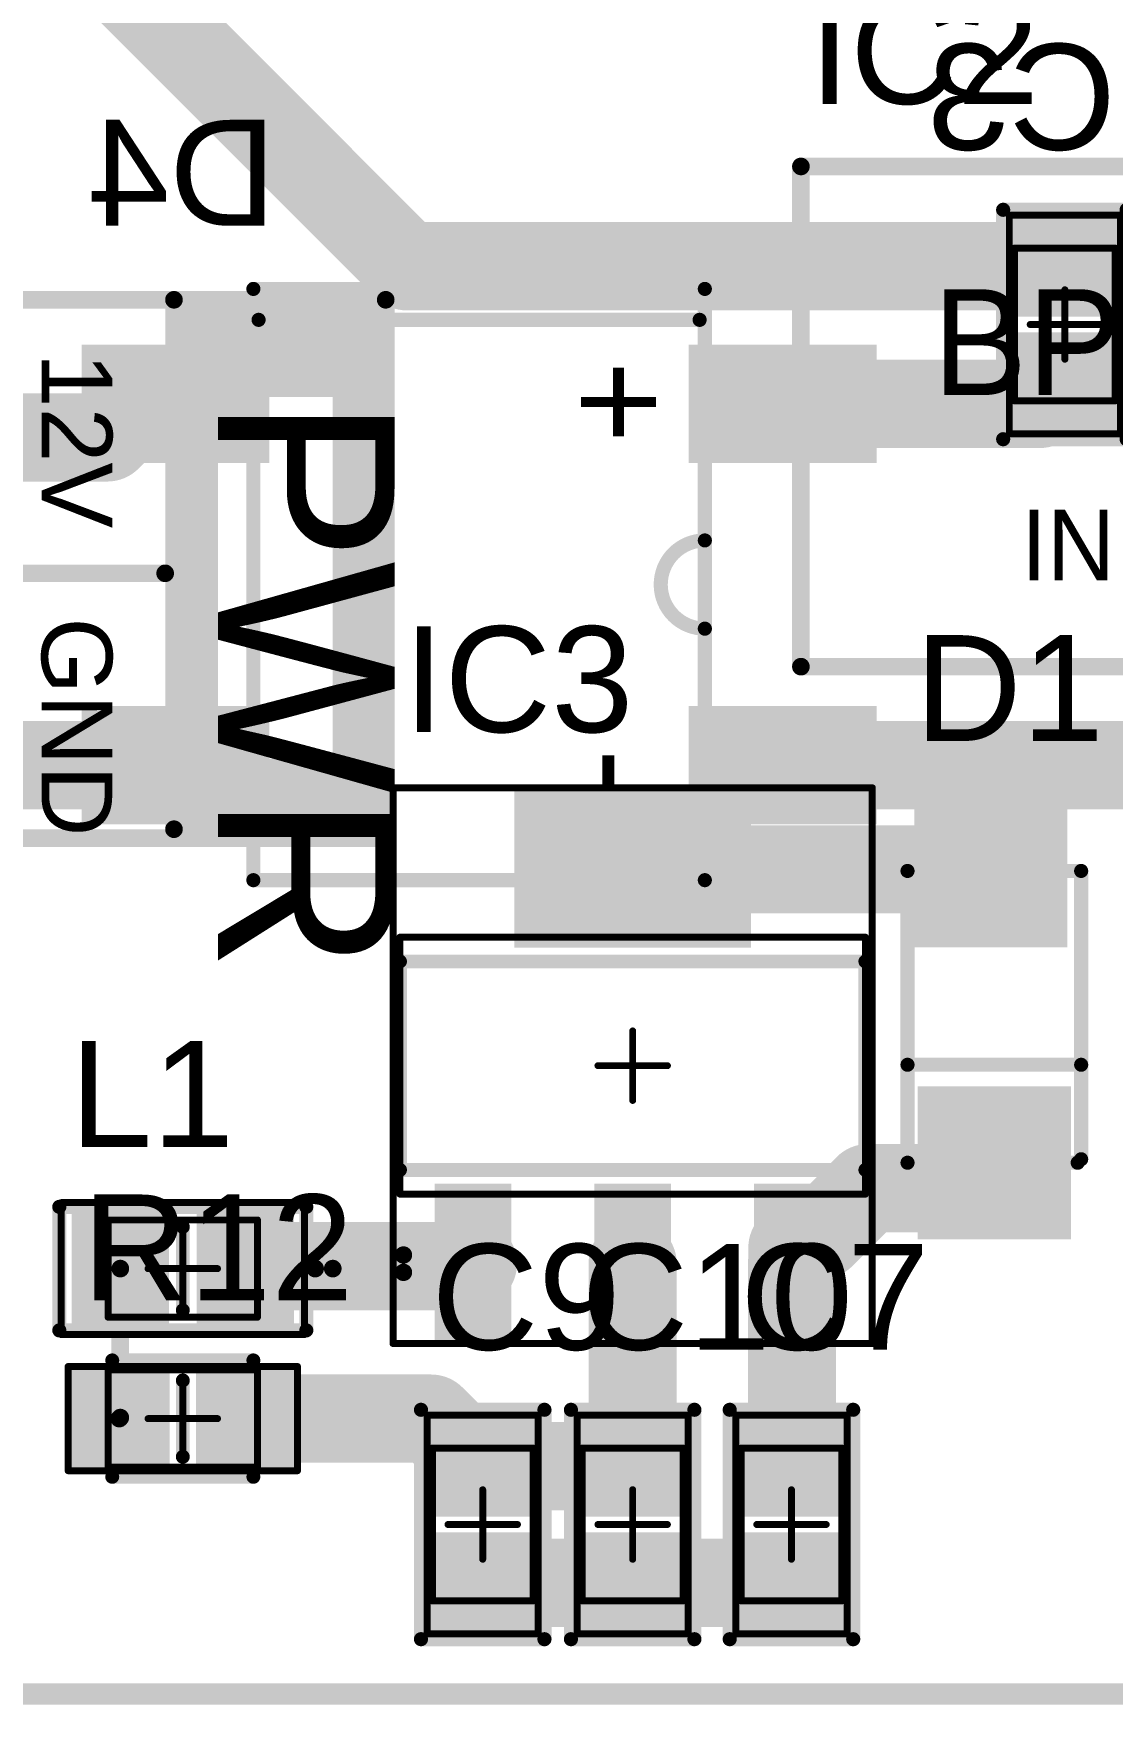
# Model space of a CAD drawing. Header units: millimetres. Extents: x 0.82 to 4.9, y 1.18 to 4.75.
# Drawn here: x 1.295 to 1.907, y 1.373 to 2.32 of the extents above; entities that cross this region are included whole.
import ezdxf

# ---------------------------------------------------------------- set-up
doc = ezdxf.new("R2010")
doc.units = ezdxf.units.MM
doc.header["$MEASUREMENT"] = 0
for name, color, linetype in [('BottomLayer', 5, 'Continuous'), ('BottomOverlay', 54, 'Continuous'), ('BottomPaste', 16, 'Continuous'), ('BottomSolder', 6, 'Continuous'), ('Mechanical1', 6, 'Continuous'), ('Mechanical13', 56, 'Continuous'), ('Mechanical15', 56, 'Continuous'), ('MultiLayer', 9, 'Continuous'), ('PadHoleLayer', 156, 'Continuous'), ('TopLayer', 1, 'Continuous'), ('TopOverlay', 2, 'Continuous'), ('TopPaste', 8, 'Continuous'), ('TopSolder', 216, 'Continuous')]:
    doc.layers.add(name, color=color, linetype=linetype)
doc.styles.add('Arial', font='arial.ttf', dxfattribs={"height": 0.2})

# ---------------------------------------------------------------- blocks, each defined once
blk = doc.blocks.new('DF1504S_B_2')
at = {"layer": 'BottomLayer'}
for points in [[(-0.07283, 0.12283), (-0.13189, 0.12283), (-0.13189, 0.22126), (-0.07283, 0.22126)], [(0.13189, 0.12283), (0.07283, 0.12283), (0.07283, 0.22126), (0.13189, 0.22126)], [(-0.07283, -0.22126), (-0.13189, -0.22126), (-0.13189, -0.12283), (-0.07283, -0.12283)], [(0.13189, -0.22126), (0.07283, -0.22126), (0.07283, -0.12283), (0.13189, -0.12283)]]:
    blk.add_hatch(color=5, dxfattribs=at).paths.add_polyline_path(points)
at = {"layer": 'BottomPaste'}
for points in [[(-0.07283, 0.12283), (-0.13189, 0.12283), (-0.13189, 0.22126), (-0.07283, 0.22126)], [(0.13189, 0.12283), (0.07283, 0.12283), (0.07283, 0.22126), (0.13189, 0.22126)], [(-0.07283, -0.22126), (-0.13189, -0.22126), (-0.13189, -0.12283), (-0.07283, -0.12283)], [(0.13189, -0.22126), (0.07283, -0.22126), (0.07283, -0.12283), (0.13189, -0.12283)]]:
    blk.add_hatch(color=16, dxfattribs=at).paths.add_polyline_path(points)
at = {"layer": 'BottomSolder'}
for points in [[(-0.06883, 0.11883), (-0.13589, 0.11883), (-0.13589, 0.22526), (-0.06883, 0.22526)], [(0.13589, 0.11883), (0.06883, 0.11883), (0.06883, 0.22526), (0.13589, 0.22526)], [(-0.06883, -0.22526), (-0.13589, -0.22526), (-0.13589, -0.11883), (-0.06883, -0.11883)], [(0.13589, -0.22526), (0.06883, -0.22526), (0.06883, -0.11883), (0.13589, -0.11883)]]:
    blk.add_hatch(color=6, dxfattribs=at).paths.add_polyline_path(points)
at = {"layer": 'BottomOverlay', "const_width": 0.008}
for points in [[(-0.16752, 0.12795), (0.16752, 0.12795)], [(-0.16752, 0.12795), (-0.16752, -0.12795)], [(0.15, 0.125), (0.15, -0.125)], [(0.16752, 0.12795), (0.16752, -0.12795)], [(-0.16752, -0.12795), (0.16752, -0.12795)]]:
    blk.add_lwpolyline(points, dxfattribs=at)
at = {"layer": 'BottomOverlay', "const_width": 0.004}
for points in [[(-0.16952, 0.12795, 1), (-0.16552, 0.12795, 1)], [(-0.16952, 0.12795, 1), (-0.16552, 0.12795, 1)], [(0.148, 0.125, 1), (0.152, 0.125, 1)], [(0.16552, 0.12795, 1), (0.16952, 0.12795, 1)], [(0.16552, 0.12795, 1), (0.16952, 0.12795, 1)], [(0.148, -0.125, 1), (0.152, -0.125, 1)], [(-0.16952, -0.12795, 1), (-0.16552, -0.12795, 1)], [(-0.16952, -0.12795, 1), (-0.16552, -0.12795, 1)], [(-0.027, -0.12795, 1), (-0.023, -0.12795, 1)], [(0.023, -0.12795, 1), (0.027, -0.12795, 1)], [(0.16552, -0.12795, 1), (0.16952, -0.12795, 1)], [(0.16552, -0.12795, 1), (0.16952, -0.12795, 1)]]:
    blk.add_lwpolyline(points, format="xyb", close=True, dxfattribs=at)
at = {"layer": 'BottomOverlay', "const_width": 0.008}
blk.add_lwpolyline([(-0.025, -0.12795, -1), (0.025, -0.12795)], format="xyb", dxfattribs=at)
at = {"layer": 'BottomOverlay', "text_generation_flag": 2}
for s, p in [('+', (0.08, -0.05)), ('-', (-0.12, -0.05001))]:
    blk.add_text(s, height=0.06, rotation=180, dxfattribs=at).set_placement(p)
blk = doc.blocks.new('6_0805_L_27')
at = {"layer": 'TopLayer'}
for points in [[(-0.06061, -0.02559), (-0.06061, 0.02559), (-0.01139, 0.02559), (-0.01139, -0.02559)], [(0.01139, -0.02559), (0.01139, 0.02559), (0.06061, 0.02559), (0.06061, -0.02559)]]:
    blk.add_hatch(color=1, dxfattribs=at).paths.add_polyline_path(points)
at = {"layer": 'TopPaste'}
for points in [[(-0.06061, -0.02559), (-0.06061, 0.02559), (-0.01139, 0.02559), (-0.01139, -0.02559)], [(0.01139, -0.02559), (0.01139, 0.02559), (0.06061, 0.02559), (0.06061, -0.02559)]]:
    blk.add_hatch(color=8, dxfattribs=at).paths.add_polyline_path(points)
at = {"layer": 'TopSolder'}
for points in [[(-0.06461, -0.02959), (-0.06461, 0.02959), (-0.00739, 0.02959), (-0.00739, -0.02959)], [(0.00739, -0.02959), (0.00739, 0.02959), (0.06461, 0.02959), (0.06461, -0.02959)]]:
    blk.add_hatch(color=216, dxfattribs=at).paths.add_polyline_path(points)
at = {"layer": 'Mechanical1', "const_width": 0.00394}
for points in [[(-0.04232, -0.02756), (-0.04232, 0.02756)], [(-0.04232, 0.02756), (0.04232, 0.02756)], [(0.04232, -0.02756), (0.04232, 0.02756)], [(-0.04232, -0.02756), (0.04232, -0.02756)]]:
    blk.add_lwpolyline(points, dxfattribs=at)
at = {"layer": 'Mechanical1', "const_width": 0.00197}
for points in [[(-0.04331, 0.02756, 1), (-0.04134, 0.02756, 1)], [(-0.04331, 0.02756, 1), (-0.04134, 0.02756, 1)], [(0.04134, 0.02756, 1), (0.04331, 0.02756, 1)], [(0.04134, 0.02756, 1), (0.04331, 0.02756, 1)], [(-0.04331, -0.02756, 1), (-0.04134, -0.02756, 1)], [(-0.04331, -0.02756, 1), (-0.04134, -0.02756, 1)], [(0.04134, -0.02756, 1), (0.04331, -0.02756, 1)], [(0.04134, -0.02756, 1), (0.04331, -0.02756, 1)]]:
    blk.add_lwpolyline(points, format="xyb", close=True, dxfattribs=at)
at = {"layer": 'Mechanical15', "const_width": 0.00394}
for points in [[(-0.065, -0.02953), (-0.065, 0.02953)], [(-0.065, 0.02953), (0.065, 0.02953)], [(0.065, -0.02953), (0.065, 0.02953)], [(0, -0.01968), (0, 0.01969)], [(-0.01968, 0), (0.01969, 0)], [(-0.065, -0.02953), (0.065, -0.02953)]]:
    blk.add_lwpolyline(points, dxfattribs=at)
at = {"layer": 'Mechanical15', "const_width": 0.00197}
for points in [[(-0.06598, 0.02953, 1), (-0.06402, 0.02953, 1)], [(-0.06598, 0.02953, 1), (-0.06402, 0.02953, 1)], [(0.06402, 0.02953, 1), (0.06598, 0.02953, 1)], [(0.06402, 0.02953, 1), (0.06598, 0.02953, 1)], [(-0.00098, 0.01969, 1), (0.00098, 0.01969, 1)], [(-0.02067, 0, 1), (-0.0187, 0, 1)], [(0.0187, 0, 1), (0.02067, 0, 1)], [(-0.00098, -0.01968, 1), (0.00098, -0.01968, 1)], [(-0.06598, -0.02953, 1), (-0.06402, -0.02953, 1)], [(-0.06598, -0.02953, 1), (-0.06402, -0.02953, 1)], [(0.06402, -0.02953, 1), (0.06598, -0.02953, 1)], [(0.06402, -0.02953, 1), (0.06598, -0.02953, 1)]]:
    blk.add_lwpolyline(points, format="xyb", close=True, dxfattribs=at)
at = {"layer": 'TopOverlay', "const_width": 0.00787}
for points in [[(-0.04, 0.033), (0.04, 0.033)], [(0, -0.02165), (0, 0.02165)], [(-0.04, -0.033), (0.04, -0.033)]]:
    blk.add_lwpolyline(points, dxfattribs=at)
at = {"layer": 'TopOverlay', "const_width": 0.00394}
for points in [[(-0.04197, 0.033, 1), (-0.03803, 0.033, 1)], [(0.03803, 0.033, 1), (0.04197, 0.033, 1)], [(-0.00197, 0.02165, 1), (0.00197, 0.02165, 1)], [(-0.00197, -0.02165, 1), (0.00197, -0.02165, 1)], [(-0.04197, -0.033, 1), (-0.03803, -0.033, 1)], [(0.03803, -0.033, 1), (0.04197, -0.033, 1)]]:
    blk.add_lwpolyline(points, format="xyb", close=True, dxfattribs=at)
blk = doc.blocks.new('0805_LED___RED_62')
at = {"layer": 'TopLayer'}
for points in [[(-0.05905, -0.02756), (-0.05905, 0.02756), (-0.01181, 0.02756), (-0.01181, -0.02756)], [(0.01181, -0.02756), (0.01181, 0.02756), (0.05906, 0.02756), (0.05906, -0.02756)]]:
    blk.add_hatch(color=1, dxfattribs=at).paths.add_polyline_path(points)
at = {"layer": 'TopPaste'}
for points in [[(-0.05905, -0.02756), (-0.05905, 0.02756), (-0.01181, 0.02756), (-0.01181, -0.02756)], [(0.01181, -0.02756), (0.01181, 0.02756), (0.05906, 0.02756), (0.05906, -0.02756)]]:
    blk.add_hatch(color=8, dxfattribs=at).paths.add_polyline_path(points)
at = {"layer": 'TopSolder'}
for points in [[(-0.06305, -0.03156), (-0.06305, 0.03156), (-0.00781, 0.03156), (-0.00781, -0.03156)], [(0.00781, -0.03156), (0.00781, 0.03156), (0.06306, 0.03156), (0.06306, -0.03156)]]:
    blk.add_hatch(color=216, dxfattribs=at).paths.add_polyline_path(points)
at = {"layer": 'Mechanical1', "const_width": 0.00394}
for points in [[(-0.04232, 0.02756), (0.04232, 0.02756)], [(-0.04232, -0.02756), (-0.04232, 0.02756)], [(0.04232, -0.02756), (0.04232, 0.02756)], [(-0.04232, -0.02756), (0.04232, -0.02756)]]:
    blk.add_lwpolyline(points, dxfattribs=at)
at = {"layer": 'Mechanical1', "const_width": 0.00197}
for points in [[(-0.04331, 0.02756, 1), (-0.04134, 0.02756, 1)], [(-0.04331, 0.02756, 1), (-0.04134, 0.02756, 1)], [(0.04134, 0.02756, 1), (0.04331, 0.02756, 1)], [(0.04134, 0.02756, 1), (0.04331, 0.02756, 1)], [(-0.04331, -0.02756, 1), (-0.04134, -0.02756, 1)], [(-0.04331, -0.02756, 1), (-0.04134, -0.02756, 1)], [(0.04134, -0.02756, 1), (0.04331, -0.02756, 1)], [(0.04134, -0.02756, 1), (0.04331, -0.02756, 1)]]:
    blk.add_lwpolyline(points, format="xyb", close=True, dxfattribs=at)
at = {"layer": 'Mechanical15', "const_width": 0.00394}
for points in [[(-0.0689, 0.0374), (0.0689, 0.0374)], [(-0.0689, -0.0374), (-0.0689, 0.0374)], [(0.0689, -0.0374), (0.0689, 0.0374)], [(0, -0.01968), (0, 0.01969)], [(-0.01968, 0), (0.01969, 0)], [(-0.0689, -0.0374), (0.0689, -0.0374)]]:
    blk.add_lwpolyline(points, dxfattribs=at)
at = {"layer": 'Mechanical15', "const_width": 0.00197}
for points in [[(-0.06988, 0.0374, 1), (-0.06791, 0.0374, 1)], [(-0.06988, 0.0374, 1), (-0.06791, 0.0374, 1)], [(0.06791, 0.0374, 1), (0.06988, 0.0374, 1)], [(0.06791, 0.0374, 1), (0.06988, 0.0374, 1)], [(-0.00098, 0.01969, 1), (0.00098, 0.01969, 1)], [(-0.02067, 0, 1), (-0.0187, 0, 1)], [(0.0187, 0, 1), (0.02067, 0, 1)], [(-0.00098, -0.01968, 1), (0.00098, -0.01968, 1)], [(-0.06988, -0.0374, 1), (-0.06791, -0.0374, 1)], [(-0.06988, -0.0374, 1), (-0.06791, -0.0374, 1)], [(0.06791, -0.0374, 1), (0.06988, -0.0374, 1)], [(0.06791, -0.0374, 1), (0.06988, -0.0374, 1)]]:
    blk.add_lwpolyline(points, format="xyb", close=True, dxfattribs=at)
at = {"layer": 'TopOverlay'}
for points, const_width in [([(-0.07, -0.035), (-0.07, 0.035)], 0.008), ([(-0.07, 0.035), (0.07, 0.035)], 0.008), ([(0.07, -0.035), (0.07, 0.035)], 0.008), ([(0, -0.02362), (0, 0.02362)], 0.00787), ([(-0.07, -0.035), (0.07, -0.035)], 0.008)]:
    blk.add_lwpolyline(points, dxfattribs=dict(at, const_width=const_width))
for points, const_width in [([(-0.072, 0.035, 1), (-0.068, 0.035, 1)], 0.004), ([(-0.072, 0.035, 1), (-0.068, 0.035, 1)], 0.004), ([(0.068, 0.035, 1), (0.072, 0.035, 1)], 0.004), ([(0.068, 0.035, 1), (0.072, 0.035, 1)], 0.004), ([(-0.00197, 0.02362, 1), (0.00197, 0.02362, 1)], 0.00394), ([(0.085, 0, 1), (0.075, 0, 1)], 0.01), ([(0.0725, 0, 1), (0.0775, 0, 1)], 0.005), ([(0.0825, 0, 1), (0.0875, 0, 1)], 0.005), ([(-0.00197, -0.02362, 1), (0.00197, -0.02362, 1)], 0.00394), ([(-0.072, -0.035, 1), (-0.068, -0.035, 1)], 0.004), ([(-0.072, -0.035, 1), (-0.068, -0.035, 1)], 0.004), ([(0.068, -0.035, 1), (0.072, -0.035, 1)], 0.004), ([(0.068, -0.035, 1), (0.072, -0.035, 1)], 0.004)]:
    blk.add_lwpolyline(points, format="xyb", close=True, dxfattribs=dict(at, const_width=const_width))
blk = doc.blocks.new('SOT223_L_70')
at = {"layer": 'TopLayer'}
for points in [[(-0.15354, 0.07284), (-0.15354, 0.10827), (-0.07087, 0.10827), (-0.07087, 0.07284)], [(0.07087, -0.06299), (0.07087, 0.06299), (0.15354, 0.06299), (0.15354, -0.06299)], [(-0.15354, -0.01772), (-0.15354, 0.01772), (-0.07087, 0.01772), (-0.07087, -0.01772)], [(-0.15354, -0.10827), (-0.15354, -0.07284), (-0.07087, -0.07284), (-0.07087, -0.10827)]]:
    blk.add_hatch(color=1, dxfattribs=at).paths.add_polyline_path(points)
at = {"layer": 'TopPaste'}
for points in [[(-0.15354, 0.07284), (-0.15354, 0.10827), (-0.07087, 0.10827), (-0.07087, 0.07284)], [(0.07087, -0.06299), (0.07087, 0.06299), (0.15354, 0.06299), (0.15354, -0.06299)], [(-0.15354, -0.01772), (-0.15354, 0.01772), (-0.07087, 0.01772), (-0.07087, -0.01772)], [(-0.15354, -0.10827), (-0.15354, -0.07284), (-0.07087, -0.07284), (-0.07087, -0.10827)]]:
    blk.add_hatch(color=8, dxfattribs=at).paths.add_polyline_path(points)
at = {"layer": 'TopSolder'}
for points in [[(-0.15754, 0.06884), (-0.15754, 0.11227), (-0.06687, 0.11227), (-0.06687, 0.06884)], [(0.06687, -0.06699), (0.06687, 0.06699), (0.15754, 0.06699), (0.15754, -0.06699)], [(-0.15754, -0.02172), (-0.15754, 0.02172), (-0.06687, 0.02172), (-0.06687, -0.02172)], [(-0.15754, -0.11227), (-0.15754, -0.06884), (-0.06687, -0.06884), (-0.06687, -0.11227)]]:
    blk.add_hatch(color=216, dxfattribs=at).paths.add_polyline_path(points)
at = {"layer": 'Mechanical13', "const_width": 0.00394}
for points in [[(-0.07283, 0.13189), (-0.07283, -0.13189)], [(-0.07283, 0.13189), (0.07283, 0.13189)], [(0.07283, 0.13189), (0.07283, -0.13189)], [(-0.07283, -0.13189), (0.07283, -0.13189)]]:
    blk.add_lwpolyline(points, dxfattribs=at)
at = {"layer": 'Mechanical13', "const_width": 0.00197}
for points in [[(-0.07382, 0.13189, 1), (-0.07185, 0.13189, 1)], [(-0.07382, 0.13189, 1), (-0.07185, 0.13189, 1)], [(0.07185, 0.13189, 1), (0.07382, 0.13189, 1)], [(0.07185, 0.13189, 1), (0.07382, 0.13189, 1)], [(-0.07382, -0.13189, 1), (-0.07185, -0.13189, 1)], [(-0.07382, -0.13189, 1), (-0.07185, -0.13189, 1)], [(0.07185, -0.13189, 1), (0.07382, -0.13189, 1)], [(0.07185, -0.13189, 1), (0.07382, -0.13189, 1)]]:
    blk.add_lwpolyline(points, format="xyb", close=True, dxfattribs=at)
at = {"layer": 'Mechanical15', "const_width": 0.00394}
for points in [[(-0.15748, 0.13583), (-0.15748, -0.13583)], [(-0.15748, 0.13583), (0.15748, 0.13583)], [(0.15748, 0.13583), (0.15748, -0.13583)], [(0, 0.01969), (0, -0.01969)], [(-0.01968, 0), (0.01969, 0)], [(-0.15748, -0.13583), (0.15748, -0.13583)]]:
    blk.add_lwpolyline(points, dxfattribs=at)
at = {"layer": 'Mechanical15', "const_width": 0.00197}
for points in [[(-0.15846, 0.13583, 1), (-0.1565, 0.13583, 1)], [(-0.15846, 0.13583, 1), (-0.1565, 0.13583, 1)], [(0.1565, 0.13583, 1), (0.15846, 0.13583, 1)], [(0.1565, 0.13583, 1), (0.15846, 0.13583, 1)], [(-0.00098, 0.01969, 1), (0.00098, 0.01969, 1)], [(-0.02067, 0, 1), (-0.0187, 0, 1)], [(0.0187, 0, 1), (0.02067, 0, 1)], [(-0.00098, -0.01969, 1), (0.00098, -0.01969, 1)], [(-0.15846, -0.13583, 1), (-0.1565, -0.13583, 1)], [(-0.15846, -0.13583, 1), (-0.1565, -0.13583, 1)], [(0.1565, -0.13583, 1), (0.15846, -0.13583, 1)], [(0.1565, -0.13583, 1), (0.15846, -0.13583, 1)]]:
    blk.add_lwpolyline(points, format="xyb", close=True, dxfattribs=at)
at = {"layer": 'TopOverlay'}
for points, const_width in [([(-0.10728, 0.12992, 1), (-0.11713, 0.12992, 1)], 0.00984), ([(-0.11959, 0.12992, 1), (-0.11467, 0.12992, 1)], 0.00492), ([(-0.10974, 0.12992, 1), (-0.10482, 0.12992, 1)], 0.00492), ([(-0.06102, 0.13189, 1), (-0.05709, 0.13189, 1)], 0.00394), ([(-0.06102, 0.13189, 1), (-0.05709, 0.13189, 1)], 0.00394), ([(0.05709, 0.13189, 1), (0.06102, 0.13189, 1)], 0.00394), ([(0.05709, 0.13189, 1), (0.06102, 0.13189, 1)], 0.00394), ([(-0.06102, -0.13189, 1), (-0.05709, -0.13189, 1)], 0.00394), ([(-0.06102, -0.13189, 1), (-0.05709, -0.13189, 1)], 0.00394), ([(0.05709, -0.13189, 1), (0.06102, -0.13189, 1)], 0.00394), ([(0.05709, -0.13189, 1), (0.06102, -0.13189, 1)], 0.00394)]:
    blk.add_lwpolyline(points, format="xyb", close=True, dxfattribs=dict(at, const_width=const_width))
at = {"layer": 'TopOverlay', "const_width": 0.00787}
for points in [[(-0.05906, 0.13189), (-0.05906, -0.13189)], [(-0.05906, 0.13189), (0.05906, 0.13189)], [(0.05906, 0.13189), (0.05906, -0.13189)], [(-0.05906, -0.13189), (0.05906, -0.13189)]]:
    blk.add_lwpolyline(points, dxfattribs=at)
blk = doc.blocks.new('BP5293_50_S_71')
at = {"layer": 'BottomLayer'}
h = blk.add_hatch(color=5, dxfattribs=at)
edge = h.paths.add_edge_path()
edge.add_arc((-0.00001, 0), 0.027559, 0, 360)
h = blk.add_hatch(color=5, dxfattribs=at)
edge = h.paths.add_edge_path()
edge.add_arc((0.1, 0), 0.027559, 0, 360)
h = blk.add_hatch(color=5, dxfattribs=at)
edge = h.paths.add_edge_path()
edge.add_arc((0.2, 0), 0.027559, 0, 360)
at = {"layer": 'BottomSolder'}
h = blk.add_hatch(color=6, dxfattribs=at)
edge = h.paths.add_edge_path()
edge.add_arc((-0.00001, 0), 0.031559, 0, 360)
h = blk.add_hatch(color=6, dxfattribs=at)
edge = h.paths.add_edge_path()
edge.add_arc((0.1, 0), 0.031559, 0, 360)
h = blk.add_hatch(color=6, dxfattribs=at)
edge = h.paths.add_edge_path()
edge.add_arc((0.2, 0), 0.031559, 0, 360)
at = {"layer": 'MultiLayer'}
h = blk.add_hatch(color=9, dxfattribs=at)
edge = h.paths.add_edge_path()
edge.add_arc((-0.00001, 0), 0.027559, 0, 360)
h = blk.add_hatch(color=9, dxfattribs=at)
edge = h.paths.add_edge_path()
edge.add_arc((0.1, 0), 0.027559, 0, 360)
h = blk.add_hatch(color=9, dxfattribs=at)
edge = h.paths.add_edge_path()
edge.add_arc((0.2, 0), 0.027559, 0, 360)
at = {"layer": 'PadHoleLayer'}
h = blk.add_hatch(color=156, dxfattribs=at)
edge = h.paths.add_edge_path()
edge.add_arc((-0.00001, 0), 0.01378, 0, 360)
h = blk.add_hatch(color=156, dxfattribs=at)
edge = h.paths.add_edge_path()
edge.add_arc((0.1, 0), 0.01378, 0, 360)
h = blk.add_hatch(color=156, dxfattribs=at)
edge = h.paths.add_edge_path()
edge.add_arc((0.2, 0), 0.01378, 0, 360)
at = {"layer": 'TopLayer'}
h = blk.add_hatch(color=1, dxfattribs=at)
edge = h.paths.add_edge_path()
edge.add_arc((-0.00001, 0), 0.027559, 0, 360)
h = blk.add_hatch(color=1, dxfattribs=at)
edge = h.paths.add_edge_path()
edge.add_arc((0.1, 0), 0.027559, 0, 360)
h = blk.add_hatch(color=1, dxfattribs=at)
edge = h.paths.add_edge_path()
edge.add_arc((0.2, 0), 0.027559, 0, 360)
at = {"layer": 'TopSolder'}
h = blk.add_hatch(color=216, dxfattribs=at)
edge = h.paths.add_edge_path()
edge.add_arc((-0.00001, 0), 0.031559, 0, 360)
h = blk.add_hatch(color=216, dxfattribs=at)
edge = h.paths.add_edge_path()
edge.add_arc((0.1, 0), 0.031559, 0, 360)
h = blk.add_hatch(color=216, dxfattribs=at)
edge = h.paths.add_edge_path()
edge.add_arc((0.2, 0), 0.031559, 0, 360)
at = {"layer": 'TopOverlay', "const_width": 0.01}
for points in [[(-0.234646, -0.068898), (-0.234646, 0.214566)], [(-0.234646, 0.214566), (0.434646, 0.214566)], [(0.434646, -0.068898), (0.434646, 0.214566)], [(-0.234646, -0.068898), (0.434646, -0.068898)]]:
    blk.add_lwpolyline(points, dxfattribs=at)
at = {"layer": 'TopOverlay', "const_width": 0.005}
for points in [[(-0.237146, 0.214566, 1), (-0.232146, 0.214566, 1)], [(-0.237146, 0.214566, 1), (-0.232146, 0.214566, 1)], [(0.432146, 0.214566, 1), (0.437146, 0.214566, 1)], [(0.432146, 0.214566, 1), (0.437146, 0.214566, 1)], [(-0.237146, -0.068898, 1), (-0.232146, -0.068898, 1)], [(-0.237146, -0.068898, 1), (-0.232146, -0.068898, 1)], [(0.432146, -0.068898, 1), (0.437146, -0.068898, 1)], [(0.432146, -0.068898, 1), (0.437146, -0.068898, 1)]]:
    blk.add_lwpolyline(points, format="xyb", close=True, dxfattribs=at)
at = {"layer": 'TopOverlay'}
for s, height, p in [('BP5293-50 ', 0.06, (-0.16, 0.085)), ('IN', 0.04, (-0.11, -0.02)), ('OUT', 0.04, (0.245, -0.02)), ('GND', 0.03, (0.06, -0.06))]:
    blk.add_text(s, height=height, rotation=360, dxfattribs=at).set_placement(p)
blk = doc.blocks.new('DO_214AC_75')
at = {"layer": 'TopLayer'}
for points in [[(-0.03937, 0.03937), (0.03937, 0.03937), (0.03937, -0.03937), (-0.03937, -0.03937)], [(0.12598, 0.04134), (0.20472, 0.04134), (0.20472, -0.0374), (0.12598, -0.0374)]]:
    blk.add_hatch(color=1, dxfattribs=at).paths.add_polyline_path(points)
at = {"layer": 'TopPaste'}
for points in [[(-0.03937, 0.03937), (0.03937, 0.03937), (0.03937, -0.03937), (-0.03937, -0.03937)], [(0.12598, 0.04134), (0.20472, 0.04134), (0.20472, -0.0374), (0.12598, -0.0374)]]:
    blk.add_hatch(color=8, dxfattribs=at).paths.add_polyline_path(points)
at = {"layer": 'TopSolder'}
for points in [[(-0.04337, 0.04337), (0.04337, 0.04337), (0.04337, -0.04337), (-0.04337, -0.04337)], [(0.12198, 0.04534), (0.20872, 0.04534), (0.20872, -0.0414), (0.12198, -0.0414)]]:
    blk.add_hatch(color=216, dxfattribs=at).paths.add_polyline_path(points)
at = {"layer": 'TopOverlay', "const_width": 0.008}
for points in [[(0, 0.04921), (0, -0.04724)], [(0, 0.04921), (0.16535, 0.04921)], [(0.05551, 0.04921), (0.05551, -0.04921)], [(0.16535, 0.04921), (0.16535, -0.04921)], [(0.00197, -0.04921), (0.16535, -0.04921)]]:
    blk.add_lwpolyline(points, dxfattribs=at)
at = {"layer": 'TopOverlay', "const_width": 0.004}
for points in [[(-0.002, 0.04921, 1), (0.002, 0.04921, 1)], [(-0.002, 0.04921, 1), (0.002, 0.04921, 1)], [(0.05351, 0.04921, 1), (0.05751, 0.04921, 1)], [(0.16335, 0.04921, 1), (0.16735, 0.04921, 1)], [(0.16335, 0.04921, 1), (0.16735, 0.04921, 1)], [(-0.002, -0.04724, 1), (0.002, -0.04724, 1)], [(-0.00003, -0.04921, 1), (0.00397, -0.04921, 1)], [(0.05351, -0.04921, 1), (0.05751, -0.04921, 1)], [(0.16335, -0.04921, 1), (0.16735, -0.04921, 1)], [(0.16335, -0.04921, 1), (0.16735, -0.04921, 1)]]:
    blk.add_lwpolyline(points, format="xyb", close=True, dxfattribs=at)
blk = doc.blocks.new('C0805_77')
at = {"layer": 'TopLayer'}
for points in [[(-0.05761, -0.02756), (-0.05761, 0.02756), (-0.00839, 0.02756), (-0.00839, -0.02756)], [(0.00839, -0.02756), (0.00839, 0.02756), (0.05761, 0.02756), (0.05761, -0.02756)]]:
    blk.add_hatch(color=1, dxfattribs=at).paths.add_polyline_path(points)
at = {"layer": 'TopPaste'}
for points in [[(-0.05761, -0.02756), (-0.05761, 0.02756), (-0.00839, 0.02756), (-0.00839, -0.02756)], [(0.00839, -0.02756), (0.00839, 0.02756), (0.05761, 0.02756), (0.05761, -0.02756)]]:
    blk.add_hatch(color=8, dxfattribs=at).paths.add_polyline_path(points)
at = {"layer": 'TopSolder'}
for points in [[(-0.06161, -0.03156), (-0.06161, 0.03156), (-0.00439, 0.03156), (-0.00439, -0.03156)], [(0.00439, -0.03156), (0.00439, 0.03156), (0.06161, 0.03156), (0.06161, -0.03156)]]:
    blk.add_hatch(color=216, dxfattribs=at).paths.add_polyline_path(points)
at = {"layer": 'Mechanical1', "const_width": 0.00394}
for points in [[(-0.04331, -0.02854), (-0.04331, 0.02854)], [(0.04331, 0.02854), (-0.04331, 0.02854)], [(0.04331, -0.02854), (0.04331, 0.02854)], [(0.04331, -0.02854), (-0.04331, -0.02854)]]:
    blk.add_lwpolyline(points, dxfattribs=at)
at = {"layer": 'Mechanical1', "const_width": 0.00197}
for points in [[(-0.04429, 0.02854, 1), (-0.04232, 0.02854, 1)], [(-0.04429, 0.02854, 1), (-0.04232, 0.02854, 1)], [(0.04232, 0.02854, 1), (0.04429, 0.02854, 1)], [(0.04232, 0.02854, 1), (0.04429, 0.02854, 1)], [(-0.04429, -0.02854, 1), (-0.04232, -0.02854, 1)], [(-0.04429, -0.02854, 1), (-0.04232, -0.02854, 1)], [(0.04232, -0.02854, 1), (0.04429, -0.02854, 1)], [(0.04232, -0.02854, 1), (0.04429, -0.02854, 1)]]:
    blk.add_lwpolyline(points, format="xyb", close=True, dxfattribs=at)
at = {"layer": 'Mechanical15', "const_width": 0.00394}
for points in [[(-0.062, -0.0315), (-0.062, 0.0315)], [(0.062, 0.0315), (-0.062, 0.0315)], [(0.062, -0.0315), (0.062, 0.0315)], [(0, -0.01968), (0, 0.01969)], [(0.01969, 0), (-0.01969, 0)], [(0.062, -0.0315), (-0.062, -0.0315)]]:
    blk.add_lwpolyline(points, dxfattribs=at)
at = {"layer": 'Mechanical15', "const_width": 0.00197}
for points in [[(-0.06298, 0.0315, 1), (-0.06102, 0.0315, 1)], [(-0.06298, 0.0315, 1), (-0.06102, 0.0315, 1)], [(0.06102, 0.0315, 1), (0.06298, 0.0315, 1)], [(0.06102, 0.0315, 1), (0.06298, 0.0315, 1)], [(-0.00098, 0.01969, 1), (0.00098, 0.01969, 1)], [(-0.02067, 0, 1), (-0.0187, 0, 1)], [(0.0187, 0, 1), (0.02067, 0, 1)], [(-0.00098, -0.01968, 1), (0.00098, -0.01968, 1)], [(-0.06298, -0.0315, 1), (-0.06102, -0.0315, 1)], [(-0.06298, -0.0315, 1), (-0.06102, -0.0315, 1)], [(0.06102, -0.0315, 1), (0.06298, -0.0315, 1)], [(0.06102, -0.0315, 1), (0.06298, -0.0315, 1)]]:
    blk.add_lwpolyline(points, format="xyb", close=True, dxfattribs=at)
at = {"layer": 'TopOverlay', "const_width": 0.008}
for points in [[(-0.065, -0.035), (-0.065, 0.035)], [(0.065, 0.035), (-0.065, 0.035)], [(0.065, -0.035), (0.065, 0.035)], [(0.065, -0.035), (-0.065, -0.035)]]:
    blk.add_lwpolyline(points, dxfattribs=at)
at = {"layer": 'TopOverlay', "const_width": 0.004}
for points in [[(-0.067, 0.035, 1), (-0.063, 0.035, 1)], [(-0.067, 0.035, 1), (-0.063, 0.035, 1)], [(0.063, 0.035, 1), (0.067, 0.035, 1)], [(0.063, 0.035, 1), (0.067, 0.035, 1)], [(-0.067, -0.035, 1), (-0.063, -0.035, 1)], [(-0.067, -0.035, 1), (-0.063, -0.035, 1)], [(0.063, -0.035, 1), (0.067, -0.035, 1)], [(0.063, -0.035, 1), (0.067, -0.035, 1)]]:
    blk.add_lwpolyline(points, format="xyb", close=True, dxfattribs=at)
blk = doc.blocks.new('C0805_78')
at = {"layer": 'TopLayer'}
for points in [[(-0.05761, -0.02756), (-0.05761, 0.02756), (-0.00839, 0.02756), (-0.00839, -0.02756)], [(0.00839, -0.02756), (0.00839, 0.02756), (0.05761, 0.02756), (0.05761, -0.02756)]]:
    blk.add_hatch(color=1, dxfattribs=at).paths.add_polyline_path(points)
at = {"layer": 'TopPaste'}
for points in [[(-0.05761, -0.02756), (-0.05761, 0.02756), (-0.00839, 0.02756), (-0.00839, -0.02756)], [(0.00839, -0.02756), (0.00839, 0.02756), (0.05761, 0.02756), (0.05761, -0.02756)]]:
    blk.add_hatch(color=8, dxfattribs=at).paths.add_polyline_path(points)
at = {"layer": 'TopSolder'}
for points in [[(-0.06161, -0.03156), (-0.06161, 0.03156), (-0.00439, 0.03156), (-0.00439, -0.03156)], [(0.00439, -0.03156), (0.00439, 0.03156), (0.06161, 0.03156), (0.06161, -0.03156)]]:
    blk.add_hatch(color=216, dxfattribs=at).paths.add_polyline_path(points)
at = {"layer": 'Mechanical1', "const_width": 0.00394}
for points in [[(-0.04331, -0.02854), (-0.04331, 0.02854)], [(0.04331, 0.02854), (-0.04331, 0.02854)], [(0.04331, -0.02854), (0.04331, 0.02854)], [(0.04331, -0.02854), (-0.04331, -0.02854)]]:
    blk.add_lwpolyline(points, dxfattribs=at)
at = {"layer": 'Mechanical1', "const_width": 0.00197}
for points in [[(-0.04429, 0.02854, 1), (-0.04232, 0.02854, 1)], [(-0.04429, 0.02854, 1), (-0.04232, 0.02854, 1)], [(0.04232, 0.02854, 1), (0.04429, 0.02854, 1)], [(0.04232, 0.02854, 1), (0.04429, 0.02854, 1)], [(-0.04429, -0.02854, 1), (-0.04232, -0.02854, 1)], [(-0.04429, -0.02854, 1), (-0.04232, -0.02854, 1)], [(0.04232, -0.02854, 1), (0.04429, -0.02854, 1)], [(0.04232, -0.02854, 1), (0.04429, -0.02854, 1)]]:
    blk.add_lwpolyline(points, format="xyb", close=True, dxfattribs=at)
at = {"layer": 'Mechanical15', "const_width": 0.00394}
for points in [[(-0.062, -0.0315), (-0.062, 0.0315)], [(0.062, 0.0315), (-0.062, 0.0315)], [(0.062, -0.0315), (0.062, 0.0315)], [(0, -0.01968), (0, 0.01969)], [(0.01969, 0), (-0.01969, 0)], [(0.062, -0.0315), (-0.062, -0.0315)]]:
    blk.add_lwpolyline(points, dxfattribs=at)
at = {"layer": 'Mechanical15', "const_width": 0.00197}
for points in [[(-0.06298, 0.0315, 1), (-0.06102, 0.0315, 1)], [(-0.06298, 0.0315, 1), (-0.06102, 0.0315, 1)], [(0.06102, 0.0315, 1), (0.06298, 0.0315, 1)], [(0.06102, 0.0315, 1), (0.06298, 0.0315, 1)], [(-0.00098, 0.01969, 1), (0.00098, 0.01969, 1)], [(-0.02067, 0, 1), (-0.0187, 0, 1)], [(0.0187, 0, 1), (0.02067, 0, 1)], [(-0.00098, -0.01968, 1), (0.00098, -0.01968, 1)], [(-0.06298, -0.0315, 1), (-0.06102, -0.0315, 1)], [(-0.06298, -0.0315, 1), (-0.06102, -0.0315, 1)], [(0.06102, -0.0315, 1), (0.06298, -0.0315, 1)], [(0.06102, -0.0315, 1), (0.06298, -0.0315, 1)]]:
    blk.add_lwpolyline(points, format="xyb", close=True, dxfattribs=at)
at = {"layer": 'TopOverlay', "const_width": 0.008}
for points in [[(-0.065, -0.035), (-0.065, 0.035)], [(0.065, 0.035), (-0.065, 0.035)], [(0.065, -0.035), (0.065, 0.035)], [(0.065, -0.035), (-0.065, -0.035)]]:
    blk.add_lwpolyline(points, dxfattribs=at)
at = {"layer": 'TopOverlay', "const_width": 0.004}
for points in [[(-0.067, 0.035, 1), (-0.063, 0.035, 1)], [(-0.067, 0.035, 1), (-0.063, 0.035, 1)], [(0.063, 0.035, 1), (0.067, 0.035, 1)], [(0.063, 0.035, 1), (0.067, 0.035, 1)], [(-0.067, -0.035, 1), (-0.063, -0.035, 1)], [(-0.067, -0.035, 1), (-0.063, -0.035, 1)], [(0.063, -0.035, 1), (0.067, -0.035, 1)], [(0.063, -0.035, 1), (0.067, -0.035, 1)]]:
    blk.add_lwpolyline(points, format="xyb", close=True, dxfattribs=at)
blk = doc.blocks.new('C0805_80')
at = {"layer": 'TopLayer'}
for points in [[(-0.05761, -0.02756), (-0.05761, 0.02756), (-0.00839, 0.02756), (-0.00839, -0.02756)], [(0.00839, -0.02756), (0.00839, 0.02756), (0.05761, 0.02756), (0.05761, -0.02756)]]:
    blk.add_hatch(color=1, dxfattribs=at).paths.add_polyline_path(points)
at = {"layer": 'TopPaste'}
for points in [[(-0.05761, -0.02756), (-0.05761, 0.02756), (-0.00839, 0.02756), (-0.00839, -0.02756)], [(0.00839, -0.02756), (0.00839, 0.02756), (0.05761, 0.02756), (0.05761, -0.02756)]]:
    blk.add_hatch(color=8, dxfattribs=at).paths.add_polyline_path(points)
at = {"layer": 'TopSolder'}
for points in [[(-0.06161, -0.03156), (-0.06161, 0.03156), (-0.00439, 0.03156), (-0.00439, -0.03156)], [(0.00439, -0.03156), (0.00439, 0.03156), (0.06161, 0.03156), (0.06161, -0.03156)]]:
    blk.add_hatch(color=216, dxfattribs=at).paths.add_polyline_path(points)
at = {"layer": 'Mechanical1', "const_width": 0.00394}
for points in [[(-0.04331, -0.02854), (-0.04331, 0.02854)], [(0.04331, 0.02854), (-0.04331, 0.02854)], [(0.04331, -0.02854), (0.04331, 0.02854)], [(0.04331, -0.02854), (-0.04331, -0.02854)]]:
    blk.add_lwpolyline(points, dxfattribs=at)
at = {"layer": 'Mechanical1', "const_width": 0.00197}
for points in [[(-0.04429, 0.02854, 1), (-0.04232, 0.02854, 1)], [(-0.04429, 0.02854, 1), (-0.04232, 0.02854, 1)], [(0.04232, 0.02854, 1), (0.04429, 0.02854, 1)], [(0.04232, 0.02854, 1), (0.04429, 0.02854, 1)], [(-0.04429, -0.02854, 1), (-0.04232, -0.02854, 1)], [(-0.04429, -0.02854, 1), (-0.04232, -0.02854, 1)], [(0.04232, -0.02854, 1), (0.04429, -0.02854, 1)], [(0.04232, -0.02854, 1), (0.04429, -0.02854, 1)]]:
    blk.add_lwpolyline(points, format="xyb", close=True, dxfattribs=at)
at = {"layer": 'Mechanical15', "const_width": 0.00394}
for points in [[(-0.062, -0.0315), (-0.062, 0.0315)], [(0.062, 0.0315), (-0.062, 0.0315)], [(0.062, -0.0315), (0.062, 0.0315)], [(0, -0.01968), (0, 0.01969)], [(0.01969, 0), (-0.01969, 0)], [(0.062, -0.0315), (-0.062, -0.0315)]]:
    blk.add_lwpolyline(points, dxfattribs=at)
at = {"layer": 'Mechanical15', "const_width": 0.00197}
for points in [[(-0.06298, 0.0315, 1), (-0.06102, 0.0315, 1)], [(-0.06298, 0.0315, 1), (-0.06102, 0.0315, 1)], [(0.06102, 0.0315, 1), (0.06298, 0.0315, 1)], [(0.06102, 0.0315, 1), (0.06298, 0.0315, 1)], [(-0.00098, 0.01969, 1), (0.00098, 0.01969, 1)], [(-0.02067, 0, 1), (-0.0187, 0, 1)], [(0.0187, 0, 1), (0.02067, 0, 1)], [(-0.00098, -0.01968, 1), (0.00098, -0.01968, 1)], [(-0.06298, -0.0315, 1), (-0.06102, -0.0315, 1)], [(-0.06298, -0.0315, 1), (-0.06102, -0.0315, 1)], [(0.06102, -0.0315, 1), (0.06298, -0.0315, 1)], [(0.06102, -0.0315, 1), (0.06298, -0.0315, 1)]]:
    blk.add_lwpolyline(points, format="xyb", close=True, dxfattribs=at)
at = {"layer": 'TopOverlay', "const_width": 0.008}
for points in [[(-0.065, -0.035), (-0.065, 0.035)], [(0.065, 0.035), (-0.065, 0.035)], [(0.065, -0.035), (0.065, 0.035)], [(0.065, -0.035), (-0.065, -0.035)]]:
    blk.add_lwpolyline(points, dxfattribs=at)
at = {"layer": 'TopOverlay', "const_width": 0.004}
for points in [[(-0.067, 0.035, 1), (-0.063, 0.035, 1)], [(-0.067, 0.035, 1), (-0.063, 0.035, 1)], [(0.063, 0.035, 1), (0.067, 0.035, 1)], [(0.063, 0.035, 1), (0.067, 0.035, 1)], [(-0.067, -0.035, 1), (-0.063, -0.035, 1)], [(-0.067, -0.035, 1), (-0.063, -0.035, 1)], [(0.063, -0.035, 1), (0.067, -0.035, 1)], [(0.063, -0.035, 1), (0.067, -0.035, 1)]]:
    blk.add_lwpolyline(points, format="xyb", close=True, dxfattribs=at)
blk = doc.blocks.new('C0805_B_84')
at = {"layer": 'BottomLayer'}
for points in [[(-0.00839, 0.02756), (-0.00839, -0.02756), (-0.05761, -0.02756), (-0.05761, 0.02756)], [(0.05761, 0.02756), (0.05761, -0.02756), (0.00839, -0.02756), (0.00839, 0.02756)]]:
    blk.add_hatch(color=5, dxfattribs=at).paths.add_polyline_path(points)
at = {"layer": 'BottomPaste'}
for points in [[(-0.00839, 0.02756), (-0.00839, -0.02756), (-0.05761, -0.02756), (-0.05761, 0.02756)], [(0.05761, 0.02756), (0.05761, -0.02756), (0.00839, -0.02756), (0.00839, 0.02756)]]:
    blk.add_hatch(color=16, dxfattribs=at).paths.add_polyline_path(points)
at = {"layer": 'BottomSolder'}
for points in [[(-0.00439, 0.03156), (-0.00439, -0.03156), (-0.06161, -0.03156), (-0.06161, 0.03156)], [(0.06161, 0.03156), (0.06161, -0.03156), (0.00439, -0.03156), (0.00439, 0.03156)]]:
    blk.add_hatch(color=6, dxfattribs=at).paths.add_polyline_path(points)
at = {"layer": 'BottomOverlay', "const_width": 0.008}
for points in [[(-0.065, 0.035), (-0.065, -0.035)], [(-0.065, 0.035), (0.065, 0.035)], [(0.065, 0.035), (0.065, -0.035)], [(-0.065, -0.035), (0.065, -0.035)]]:
    blk.add_lwpolyline(points, dxfattribs=at)
at = {"layer": 'BottomOverlay', "const_width": 0.004}
for points in [[(-0.067, 0.035, 1), (-0.063, 0.035, 1)], [(-0.067, 0.035, 1), (-0.063, 0.035, 1)], [(0.063, 0.035, 1), (0.067, 0.035, 1)], [(0.063, 0.035, 1), (0.067, 0.035, 1)], [(-0.067, -0.035, 1), (-0.063, -0.035, 1)], [(-0.067, -0.035, 1), (-0.063, -0.035, 1)], [(0.063, -0.035, 1), (0.067, -0.035, 1)], [(0.063, -0.035, 1), (0.067, -0.035, 1)]]:
    blk.add_lwpolyline(points, format="xyb", close=True, dxfattribs=at)
at = {"layer": 'Mechanical1', "const_width": 0.00394}
for points in [[(-0.04331, 0.02854), (0.04331, 0.02854)], [(-0.04331, 0.02854), (-0.04331, -0.02854)], [(0.04331, 0.02854), (0.04331, -0.02854)], [(-0.04331, -0.02854), (0.04331, -0.02854)]]:
    blk.add_lwpolyline(points, dxfattribs=at)
at = {"layer": 'Mechanical1', "const_width": 0.00197}
for points in [[(-0.04429, 0.02854, 1), (-0.04232, 0.02854, 1)], [(-0.04429, 0.02854, 1), (-0.04232, 0.02854, 1)], [(0.04232, 0.02854, 1), (0.04429, 0.02854, 1)], [(0.04232, 0.02854, 1), (0.04429, 0.02854, 1)], [(-0.04429, -0.02854, 1), (-0.04232, -0.02854, 1)], [(-0.04429, -0.02854, 1), (-0.04232, -0.02854, 1)], [(0.04232, -0.02854, 1), (0.04429, -0.02854, 1)], [(0.04232, -0.02854, 1), (0.04429, -0.02854, 1)]]:
    blk.add_lwpolyline(points, format="xyb", close=True, dxfattribs=at)
at = {"layer": 'Mechanical15', "const_width": 0.00394}
for points in [[(-0.062, 0.0315), (-0.062, -0.0315)], [(-0.062, 0.0315), (0.062, 0.0315)], [(0.062, 0.0315), (0.062, -0.0315)], [(0, 0.01968), (0, -0.01969)], [(-0.01968, 0), (0.01969, 0)], [(-0.062, -0.0315), (0.062, -0.0315)]]:
    blk.add_lwpolyline(points, dxfattribs=at)
at = {"layer": 'Mechanical15', "const_width": 0.00197}
for points in [[(-0.06298, 0.0315, 1), (-0.06102, 0.0315, 1)], [(-0.06298, 0.0315, 1), (-0.06102, 0.0315, 1)], [(0.06102, 0.0315, 1), (0.06298, 0.0315, 1)], [(0.06102, 0.0315, 1), (0.06298, 0.0315, 1)], [(-0.00098, 0.01968, 1), (0.00098, 0.01968, 1)], [(-0.02067, 0, 1), (-0.0187, 0, 1)], [(0.0187, 0, 1), (0.02067, 0, 1)], [(-0.00098, -0.01969, 1), (0.00098, -0.01969, 1)], [(-0.06298, -0.0315, 1), (-0.06102, -0.0315, 1)], [(-0.06298, -0.0315, 1), (-0.06102, -0.0315, 1)], [(0.06102, -0.0315, 1), (0.06298, -0.0315, 1)], [(0.06102, -0.0315, 1), (0.06298, -0.0315, 1)]]:
    blk.add_lwpolyline(points, format="xyb", close=True, dxfattribs=at)

msp = doc.modelspace()

# ---------------------------------------------------------------- hatches: boundary and pattern name
at = {"layer": 'TopOverlay'}
for points in [[(1.495, 2.114), (1.495, 2.169), (1.375, 2.169), (1.375, 2.114)], [(1.4, 1.899), (1.4, 2.139), (1.375, 2.139), (1.375, 1.899)], [(1.495, 1.884), (1.495, 2.134), (1.465, 2.134), (1.465, 1.884)], [(1.495, 1.859), (1.495, 1.909), (1.37, 1.909), (1.37, 1.859)]]:
    msp.add_hatch(color=2, dxfattribs=at).paths.add_polyline_path(points)

# ---------------------------------------------------------------- linework, layer by layer
at = {"layer": 'BottomLayer', "const_width": 0.05}
for points in [[(1.28285, 2.41215), (1.507, 2.188)], [(1.507, 2.188), (1.87744, 2.188)], [(1.88, 2.188), (1.965, 2.188)], [(1.86583, 2.11), (1.87783, 2.122)], [(1.87783, 2.122), (1.88, 2.122)], [(1.88, 2.122), (1.965, 2.122)], [(1.33723, 2.09101), (1.35622, 2.11)], [(1.35622, 2.11), (1.37591, 2.11)], [(1.72, 2.11), (1.86583, 2.11)], [(1.22701, 2.09101), (1.33723, 2.09101)], [(1.2662, 1.90528), (1.37591, 1.90528)], [(1.72, 1.90528), (1.94029, 1.90528)]]:
    msp.add_lwpolyline(points, dxfattribs=at)
at = {"layer": 'BottomLayer', "const_width": 0.025}
for points in [[(1.4945, 2.188, 1), (1.5195, 2.188, 1)], [(1.4945, 2.188, 1), (1.5195, 2.188, 1)], [(1.86494, 2.188, 1), (1.88994, 2.188, 1)], [(1.8675, 2.188, 1), (1.8925, 2.188, 1)], [(1.86533, 2.122, 1), (1.89033, 2.122, 1)], [(1.86533, 2.122, 1), (1.89033, 2.122, 1)], [(1.8675, 2.122, 1), (1.8925, 2.122, 1)], [(1.8675, 2.122, 1), (1.8925, 2.122, 1)], [(1.34372, 2.11, 1), (1.36872, 2.11, 1)], [(1.34372, 2.11, 1), (1.36872, 2.11, 1)], [(1.36341, 2.11, 1), (1.38841, 2.11, 1)], [(1.7075, 2.11, 1), (1.7325, 2.11, 1)], [(1.85333, 2.11, 1), (1.87833, 2.11, 1)], [(1.85333, 2.11, 1), (1.87833, 2.11, 1)], [(1.32473, 2.09101, 1), (1.34973, 2.09101, 1)], [(1.32473, 2.09101, 1), (1.34973, 2.09101, 1)], [(1.36341, 1.90528, 1), (1.38841, 1.90528, 1)], [(1.7075, 1.90528, 1), (1.7325, 1.90528, 1)]]:
    msp.add_lwpolyline(points, format="xyb", close=True, dxfattribs=at)
at = {"layer": 'Mechanical13', "const_width": 0.01}
msp.add_lwpolyline([(0.98425, 1.37795), (4.52756, 1.37795)], dxfattribs=at)
at = {"layer": 'TopLayer'}
for points, const_width in [([(1.635, 1.8472), (1.63593, 1.84628)], 0.05), ([(1.63593, 1.84628), (1.83711, 1.84628)], 0.05), ([(1.83711, 1.84628), (1.83803, 1.84535)], 0.05), ([(1.82563, 1.66563), (1.84, 1.68)], 0.05), ([(1.74189, 1.63913), (1.76839, 1.66563)], 0.05), ([(1.76839, 1.66563), (1.82563, 1.66563)], 0.05), ([(1.72555, 1.63185), (1.73284, 1.63913)], 0.05), ([(1.73284, 1.63913), (1.74189, 1.63913)], 0.05), ([(1.54305, 1.6214), (1.54445, 1.6228)], 0.05), ([(1.635, 1.508), (1.635, 1.6228)], 0.05), ([(1.72528, 1.62252), (1.72555, 1.6228)], 0.05), ([(1.72555, 1.6228), (1.72555, 1.63185)], 0.05), ([(1.41543, 1.62002), (1.41681, 1.6214)], 0.05), ([(1.41543, 1.62), (1.41543, 1.62002)], 0.05), ([(1.41681, 1.6214), (1.54305, 1.6214)], 0.05), ([(1.72528, 1.50828), (1.72528, 1.62252)], 0.05), ([(1.34457, 1.53557), (1.34457, 1.62)], 0.01), ([(1.416, 1.535), (1.52083, 1.535)], 0.05), ([(1.52083, 1.535), (1.54783, 1.508)], 0.05), ([(1.344, 1.535), (1.34457, 1.53557)], 0.01), ([(1.54783, 1.508), (1.55, 1.508)], 0.05), ([(1.55, 1.508), (1.635, 1.508)], 0.05), ([(1.725, 1.508), (1.72528, 1.50828)], 0.05), ([(1.55, 1.442), (1.635, 1.442)], 0.05), ([(1.635, 1.442), (1.725, 1.442)], 0.05), ([(0.985, 1.38), (2.4416, 1.38)], 0.01)]:
    msp.add_lwpolyline(points, dxfattribs=dict(at, const_width=const_width))
for points, const_width in [([(1.6225, 1.8472, 1), (1.6475, 1.8472, 1)], 0.025), ([(1.62343, 1.84628, 1), (1.64843, 1.84628, 1)], 0.025), ([(1.62343, 1.84628, 1), (1.64843, 1.84628, 1)], 0.025), ([(1.82461, 1.84628, 1), (1.84961, 1.84628, 1)], 0.025), ([(1.82461, 1.84628, 1), (1.84961, 1.84628, 1)], 0.025), ([(1.82553, 1.84535, 1), (1.85053, 1.84535, 1)], 0.025), ([(1.8275, 1.68, 1), (1.8525, 1.68, 1)], 0.025), ([(1.75589, 1.66563, 1), (1.78089, 1.66563, 1)], 0.025), ([(1.75589, 1.66563, 1), (1.78089, 1.66563, 1)], 0.025), ([(1.81313, 1.66563, 1), (1.83813, 1.66563, 1)], 0.025), ([(1.81313, 1.66563, 1), (1.83813, 1.66563, 1)], 0.025), ([(1.72034, 1.63913, 1), (1.74534, 1.63913, 1)], 0.025), ([(1.72034, 1.63913, 1), (1.74534, 1.63913, 1)], 0.025), ([(1.72939, 1.63913, 1), (1.75439, 1.63913, 1)], 0.025), ([(1.72939, 1.63913, 1), (1.75439, 1.63913, 1)], 0.025), ([(1.53195, 1.6228, 1), (1.55695, 1.6228, 1)], 0.025), ([(1.6225, 1.6228, 1), (1.6475, 1.6228, 1)], 0.025), ([(1.71305, 1.63185, 1), (1.73805, 1.63185, 1)], 0.025), ([(1.71305, 1.63185, 1), (1.73805, 1.63185, 1)], 0.025), ([(1.71305, 1.6228, 1), (1.73805, 1.6228, 1)], 0.025), ([(1.71305, 1.6228, 1), (1.73805, 1.6228, 1)], 0.025), ([(1.40293, 1.62002, 1), (1.42793, 1.62002, 1)], 0.025), ([(1.40293, 1.62002, 1), (1.42793, 1.62002, 1)], 0.025), ([(1.40293, 1.62, 1), (1.42793, 1.62, 1)], 0.025), ([(1.40431, 1.6214, 1), (1.42931, 1.6214, 1)], 0.025), ([(1.40431, 1.6214, 1), (1.42931, 1.6214, 1)], 0.025), ([(1.53055, 1.6214, 1), (1.55555, 1.6214, 1)], 0.025), ([(1.53055, 1.6214, 1), (1.55555, 1.6214, 1)], 0.025), ([(1.71278, 1.62252, 1), (1.73778, 1.62252, 1)], 0.025), ([(1.71278, 1.62252, 1), (1.73778, 1.62252, 1)], 0.025), ([(1.34207, 1.62, 1), (1.34707, 1.62, 1)], 0.005), ([(1.4035, 1.535, 1), (1.4285, 1.535, 1)], 0.025), ([(1.50833, 1.535, 1), (1.53333, 1.535, 1)], 0.025), ([(1.50833, 1.535, 1), (1.53333, 1.535, 1)], 0.025), ([(1.3415, 1.535, 1), (1.3465, 1.535, 1)], 0.005), ([(1.34207, 1.53557, 1), (1.34707, 1.53557, 1)], 0.005), ([(1.34207, 1.53557, 1), (1.34707, 1.53557, 1)], 0.005), ([(1.53533, 1.508, 1), (1.56033, 1.508, 1)], 0.025), ([(1.53533, 1.508, 1), (1.56033, 1.508, 1)], 0.025), ([(1.5375, 1.508, 1), (1.5625, 1.508, 1)], 0.025), ([(1.5375, 1.508, 1), (1.5625, 1.508, 1)], 0.025), ([(1.6225, 1.508, 1), (1.6475, 1.508, 1)], 0.025), ([(1.6225, 1.508, 1), (1.6475, 1.508, 1)], 0.025), ([(1.7125, 1.508, 1), (1.7375, 1.508, 1)], 0.025), ([(1.71278, 1.50828, 1), (1.73778, 1.50828, 1)], 0.025), ([(1.71278, 1.50828, 1), (1.73778, 1.50828, 1)], 0.025), ([(1.5375, 1.442, 1), (1.5625, 1.442, 1)], 0.025), ([(1.6225, 1.442, 1), (1.6475, 1.442, 1)], 0.025), ([(1.6225, 1.442, 1), (1.6475, 1.442, 1)], 0.025), ([(1.7125, 1.442, 1), (1.7375, 1.442, 1)], 0.025)]:
    msp.add_lwpolyline(points, format="xyb", close=True, dxfattribs=dict(at, const_width=const_width))
at = {"layer": 'TopOverlay', "const_width": 0.01}
for points in [[(1.265, 2.169), (1.495, 2.169)], [(1.375, 1.869), (1.375, 2.169)], [(1.495, 1.864), (1.495, 2.169)], [(1.27, 2.014), (1.37, 2.014)], [(1.265, 1.864), (1.495, 1.864)]]:
    msp.add_lwpolyline(points, dxfattribs=at)
at = {"layer": 'TopOverlay', "const_width": 0.005}
for points in [[(1.3725, 2.169, 1), (1.3775, 2.169, 1)], [(1.4925, 2.169, 1), (1.4975, 2.169, 1)], [(1.4925, 2.169, 1), (1.4975, 2.169, 1)], [(1.3675, 2.014, 1), (1.3725, 2.014, 1)], [(1.3725, 1.869, 1), (1.3775, 1.869, 1)], [(1.4925, 1.864, 1), (1.4975, 1.864, 1)], [(1.4925, 1.864, 1), (1.4975, 1.864, 1)]]:
    msp.add_lwpolyline(points, format="xyb", close=True, dxfattribs=at)

# ---------------------------------------------------------------- block references
for name, p in [('BP5293_50_S_71', (1.96501, 2.03)), ('0805_LED___RED_62', (1.38, 1.62)), ('6_0805_L_27', (1.38, 1.535))]:
    msp.add_blockref(name, p)
for name, p, rotation in [('C0805_B_84', (1.88, 2.155), 90), ('DF1504S_B_2', (1.54795, 2.00764), 90), ('SOT223_L_70', (1.635, 1.735), 90), ('DO_214AC_75', (1.84, 1.68), 90), ('C0805_78', (1.55, 1.475), 270), ('C0805_77', (1.635, 1.475), 270), ('C0805_80', (1.725, 1.475), 270)]:
    msp.add_blockref(name, p, dxfattribs=dict(rotation=rotation))

# ---------------------------------------------------------------- texts
at = {"layer": 'BottomOverlay', "style": 'Arial', "text_generation_flag": 2}
for s, p in [('C3', (1.909, 2.254)), ('D4', (1.433, 2.211))]:
    msp.add_text(s, height=0.06, dxfattribs=at).set_placement(p)
at = {"layer": 'TopOverlay', "style": 'Arial'}
for s, p in [('IC2', (1.735, 2.28)), ('IC3', (1.505, 1.924)), ('D1', (1.795, 1.919)), ('L1', (1.316, 1.689)), ('R12', (1.323, 1.602)), ('C9', (1.521, 1.574)), ('C10', (1.606, 1.574)), ('C7', (1.696, 1.574))]:
    msp.add_text(s, height=0.06, dxfattribs=at).set_placement(p)
for s, height, p in [('12V', 0.04, (1.3, 2.139)), ('PWR', 0.1, (1.4, 2.114)), ('GND', 0.04, (1.3, 1.989))]:
    msp.add_text(s, height=height, rotation=270, dxfattribs=at).set_placement(p)

doc.saveas('drawing.dxf')
